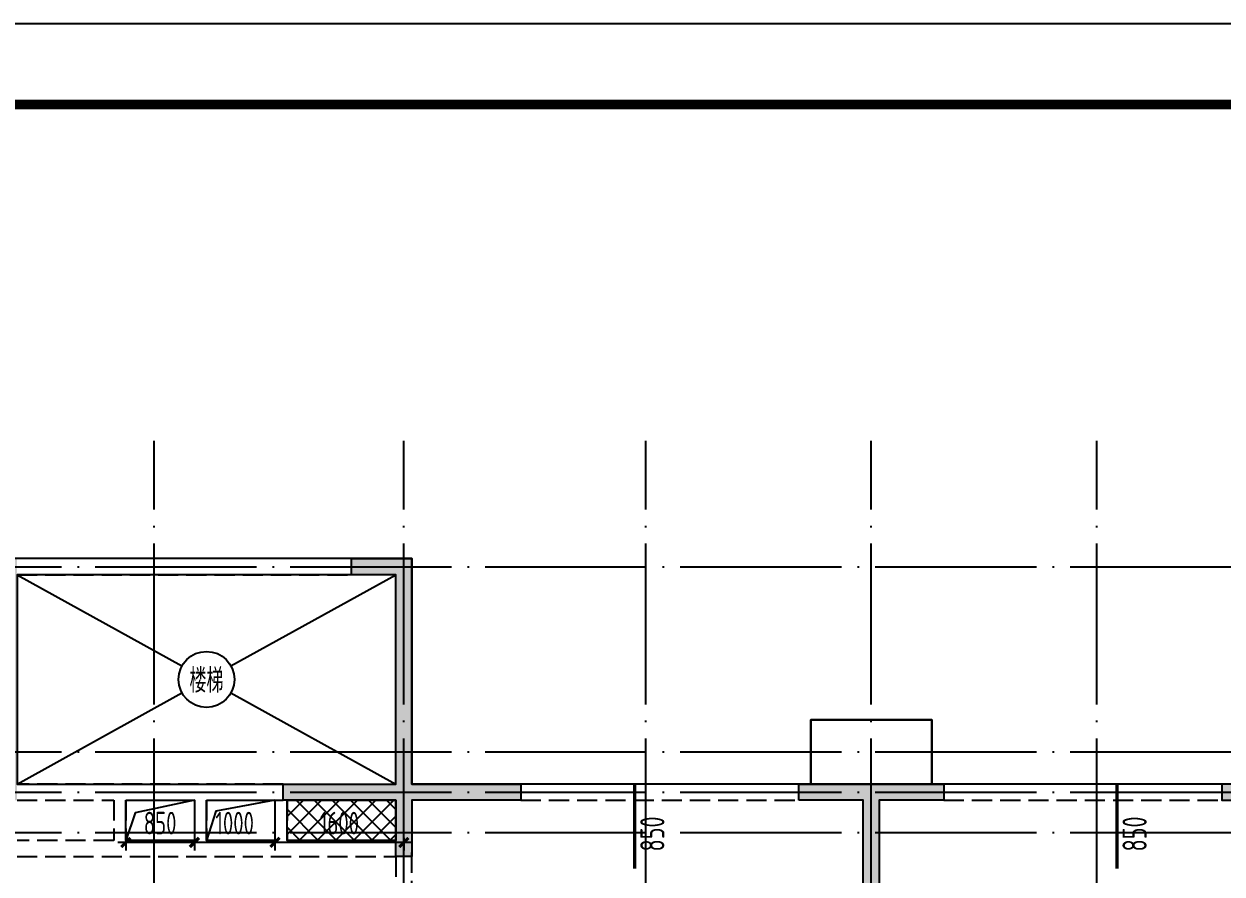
# Model space of a CAD drawing. Extents: x 154268 to 5133249, y -1832900 to 601179.
# Drawn here: x 280876 to 295744, y 590483 to 601038 of the extents above; entities that cross this region are included whole.
import ezdxf
from ezdxf.enums import TextEntityAlignment as Align

# ---------------------------------------------------------------- set-up
doc = ezdxf.new("R2010")
doc.units = 0
doc.header["$LTSCALE"] = 1000
doc.linetypes.add('DASH', pattern=[0.35, 0.25, -0.1])
doc.linetypes.add('DOTE', pattern=[2.42, 2, -0.2, 0.02, -0.2])
doc.layers.add('_TSZ_PLOT_MARK', color=1, linetype='Continuous', plot=False)
for name, color, linetype in [('A-ANNO-AXIS', 94, 'Continuous'), ('A-ANNO-DOTE', 15, 'DOTE'), ('A-ANNO-TITLE', 3, 'Continuous'), ('DIM', 3, 'Continuous'), ('FLOOR_NUM', 7, 'Continuous'), ('HATCH', 254, 'Continuous'), ('S-BASE-SING-实线', 7, 'Continuous'), ('S-BEAM-实线', 4, 'Continuous'), ('S-FLOOR-UP-标注', 3, 'Continuous'), ('S-FLOOR-UP-钢筋', 13, 'Continuous'), ('S-FLOOR-楼板', 52, 'Continuous'), ('S-HOLE-洞口', 20, 'Continuous'), ('S-STAIR-实线', 7, 'Continuous'), ('S-WALL-砼墙', 60, 'Continuous')]:
    doc.layers.add(name, color=color, linetype=linetype)
doc.styles.add('TSSD_Dimension', font='tssdeng.shx', dxfattribs={"width": 0.7, "bigfont": 'Hztxt.shx'})
doc.styles.add('TSSD_Label', font='tssdeng.shx', dxfattribs={"width": 0.7, "bigfont": 'hztxt.shx'})
doc.dimstyles.get("Standard").update_dxf_attribs({"dimtxt": 300, "dimasz": 100, "dimexe": 100, "dimexo": 250, "dimgap": 100, "dimtad": 1, "dimdec": 0, "dimzin": 0, "dimdsep": 46, "dimtxsty": 'TSSD_Dimension', "dimblk": 'ARCHTICK', "dimblk1": 'ARCHTICK', "dimblk2": 'ARCHTICK', "dimcen": 0, "dimdle": 100, "dimclrt": 7, "dimadec": 0, "dimazin": 0, "dimtfac": 1, "dimtdec": 0, "dimtix": 1, "dimtmove": 2, "dimatfit": 3, "dimfxl": 1, "dimtolj": 1, "dimtzin": 0, "dimarcsym": 0})
doc.dimstyles.new('TSSD_100_100$0', dxfattribs={"dimtxt": 280, "dimasz": 80, "dimexe": 100, "dimexo": 250, "dimgap": 100, "dimtad": 1, "dimdec": 0, "dimzin": 0, "dimdsep": 46, "dimtxsty": 'TSSD_Dimension', "dimblk": 'ARCHTICK', "dimcen": 0, "dimdle": 100, "dimclrd": 3, "dimclre": 3, "dimclrt": 7, "dimadec": 0, "dimazin": 0, "dimtfac": 1, "dimtdec": 0, "dimtix": 1, "dimtmove": 2, "dimatfit": 3, "dimldrblk": 'ARCHTICK', "dimfxl": 100, "dimtolj": 1, "dimtzin": 0, "dimarcsym": 0})

# ---------------------------------------------------------------- blocks, each defined once
blk = doc.blocks.new('T4zw1')
at = {"layer": 'A-ANNO-DOTE'}
for p, q in [((1569657, -2354199), (1569657, -2338823)), ((1572757, -2354199), (1572757, -2338823)), ((1575757, -2354199), (1575757, -2338823)), ((1578557, -2354199), (1578557, -2338823)), ((1581357, -2354199), (1581357, -2338823)), ((1554406, -2340387), (1601542, -2340387)), ((1554406, -2342687), (1596363, -2342687)), ((1554406, -2343187), (1601542, -2343187)), ((1554406, -2343687), (1601542, -2343687))]:
    blk.add_line(p, q, dxfattribs=at)
blk = doc.blocks.new('*D4892')
at = {"layer": 'Defpoints', "color": 0, "transparency": 16777216}
for p in [(19765, 9450), (20065, 9450), (19765, 8600)]:
    blk.add_point(p, dxfattribs=at)
at = {"layer": 'S-FLOOR-UP-标注', "color": 3, "transparency": 16777216, "insert": (19983, 9031), "char_height": 300, "attachment_point": 5, "rotation": 90, "style": 'TSSD_Dimension'}
blk.add_mtext('\\A1;850', dxfattribs=at)
blk = doc.blocks.new('_None')
blk = doc.blocks.new('*D4893')
at = {"layer": 'Defpoints', "color": 0, "transparency": 16777216}
for p in [(25750, 9450), (26050, 9450), (25750, 8600)]:
    blk.add_point(p, dxfattribs=at)
at = {"layer": 'S-FLOOR-UP-标注', "color": 3, "transparency": 16777216, "insert": (25968, 9031), "char_height": 300, "attachment_point": 5, "rotation": 90, "style": 'TSSD_Dimension'}
blk.add_mtext('\\A1;850', dxfattribs=at)
blk = doc.blocks.new('T4sbzpm1')
at = {"layer": 'S-BEAM-实线', "linetype": 'DASH'}
for p, q in [((16350, 12550), (12200, 12550)), ((12200, 12350), (16350, 12350)), ((15500, 9750), (12200, 9750)), ((21900, 9750), (18450, 9750)), ((27150, 9750), (23700, 9750)), ((12200, 9550), (13400, 9550)), ((13400, 9550), (13400, 9050)), ((13550, 9550), (14400, 9550)), ((13550, 9550), (13550, 9050)), ((14400, 9550), (14400, 9050)), ((14550, 9550), (15500, 9550)), ((14550, 9550), (14550, 9050)), ((15400, 9550), (15400, 9050)), ((15550, 9550), (15550, 9050)), ((18450, 9550), (21900, 9550)), ((23700, 9550), (27150, 9550)), ((13400, 9050), (12200, 9050)), ((14400, 9050), (13550, 9050)), ((15400, 9050), (14550, 9050)), ((16900, 9050), (15550, 9050)), ((17100, 7600), (17100, 8950)), ((12200, 8850), (16900, 8850)), ((16900, 8850), (16900, 7600))]:
    blk.add_line(p, q, dxfattribs=at)
at = {"layer": 'S-WALL-砼墙'}
for points in [[(16350, 12350), (16350, 12550), (17100, 12550), (17100, 9750), (18450, 9750), (18450, 9550), (17100, 9550), (17100, 8850), (16900, 8850), (16900, 9550), (15500, 9550), (15500, 9750), (16900, 9750), (16900, 12350)], [(29250, 12350), (29250, 12550), (28500, 12550), (28500, 9750), (27150, 9750), (27150, 9550), (28500, 9550), (28500, 8850), (28700, 8850), (28700, 9550), (30100, 9550), (30100, 9750), (28700, 9750), (28700, 12350)], [(21900, 9550), (21900, 9750), (23700, 9750), (23700, 9550), (22900, 9550), (22900, 6150), (22700, 6150), (22700, 9550)]]:
    blk.add_lwpolyline(points, close=True, dxfattribs=at)
blk = doc.blocks.new('_ArchTick')
at = {"color": 0, "linetype": 'ByBlock', "const_width": 0.5}
blk.add_lwpolyline([(-0.71, -0.71), (0.71, 0.71)], dxfattribs=at)
blk = doc.blocks.new('*D5998')
at = {"layer": 'Defpoints', "color": 0, "transparency": 16777216}
for p in [(15300, 9235), (16900, 9235), (15300, 8926)]:
    blk.add_point(p, dxfattribs=at)
at = {"layer": 'DIM', "color": 3, "lineweight": -2, "transparency": 16777216}
for p, q in [((17000, 8926), (15200, 8926)), ((15300, 8985), (15300, 8826)), ((16900, 8985), (16900, 8826))]:
    blk.add_line(p, q, dxfattribs=at)
at = {"layer": 'DIM', "color": 3, "lineweight": -2, "transparency": 16777216, "xscale": 80, "yscale": 80, "zscale": 80, "rotation": 180}
blk.add_blockref('_ArchTick', (15300, 8926), dxfattribs=at)
at = {"layer": 'DIM', "color": 3, "lineweight": -2, "transparency": 16777216, "xscale": 80, "yscale": 80, "zscale": 80}
blk.add_blockref('_ArchTick', (16900, 8926), dxfattribs=at)
at = {"layer": 'DIM', "color": 7, "transparency": 16777216, "insert": (16100, 9166), "char_height": 280, "attachment_point": 5, "style": 'TSSD_Dimension'}
blk.add_mtext('\\A1;1600', dxfattribs=at)
blk = doc.blocks.new('*D5999')
at = {"layer": 'Defpoints', "color": 0, "transparency": 16777216}
for p in [(14300, 9235), (15300, 9235), (14300, 8926)]:
    blk.add_point(p, dxfattribs=at)
at = {"layer": 'DIM', "color": 3, "lineweight": -2, "transparency": 16777216}
for p, q in [((15400, 8926), (14200, 8926)), ((14300, 8985), (14300, 8826)), ((15300, 8985), (15300, 8826))]:
    blk.add_line(p, q, dxfattribs=at)
at = {"layer": 'DIM', "color": 3, "lineweight": -2, "transparency": 16777216, "xscale": 80, "yscale": 80, "zscale": 80, "rotation": 180}
blk.add_blockref('_ArchTick', (14300, 8926), dxfattribs=at)
at = {"layer": 'DIM', "color": 3, "lineweight": -2, "transparency": 16777216, "xscale": 80, "yscale": 80, "zscale": 80}
blk.add_blockref('_ArchTick', (15300, 8926), dxfattribs=at)
at = {"layer": 'DIM', "color": 7, "transparency": 16777216, "insert": (14800, 9166), "char_height": 280, "attachment_point": 5, "style": 'TSSD_Dimension'}
blk.add_mtext('\\A1;1000', dxfattribs=at)
blk = doc.blocks.new('*D6000')
at = {"layer": 'Defpoints', "color": 0, "transparency": 16777216}
for p in [(13450, 9235), (14300, 9235), (13450, 8926)]:
    blk.add_point(p, dxfattribs=at)
at = {"layer": 'DIM', "color": 3, "lineweight": -2, "transparency": 16777216}
for p, q in [((14400, 8926), (13350, 8926)), ((13450, 8985), (13450, 8826)), ((14300, 8985), (14300, 8826))]:
    blk.add_line(p, q, dxfattribs=at)
at = {"layer": 'DIM', "color": 3, "lineweight": -2, "transparency": 16777216, "xscale": 80, "yscale": 80, "zscale": 80, "rotation": 180}
blk.add_blockref('_ArchTick', (13450, 8926), dxfattribs=at)
at = {"layer": 'DIM', "color": 3, "lineweight": -2, "transparency": 16777216, "xscale": 80, "yscale": 80, "zscale": 80}
blk.add_blockref('_ArchTick', (14300, 8926), dxfattribs=at)
at = {"layer": 'DIM', "color": 7, "transparency": 16777216, "insert": (13875, 9166), "char_height": 280, "attachment_point": 5, "style": 'TSSD_Dimension'}
blk.add_mtext('\\A1;850', dxfattribs=at)
blk = doc.blocks.new('2T4bx')
at = {"color": 1}
blk.add_lwpolyline([(28500, 9750), (23550, 9750), (22050, 9750), (17100, 9750), (17100, 12550), (7450, 12550)], dxfattribs=at)
at = {"color": 2}
blk.add_lwpolyline([(22050, 9750), (23550, 9750), (23550, 10550), (22050, 10550)], close=True, dxfattribs=at)
blk = doc.blocks.new('T4sbzbj')
at = {"layer": 'S-FLOOR-UP-钢筋', "color": 1, "const_width": 40}
for points in [[(19765.1, 9650), (19765.1, 8600.1)], [(25750.1, 9650), (25750.1, 8600.1)]]:
    blk.add_lwpolyline(points, dxfattribs=at)
at = {"layer": 'S-FLOOR-UP-标注'}
for base, p1, p2, picture, middle in [((20065.1, 9450), (19765.1, 8600.1), (19765.1, 9450), '*D4892', (19982.9, 9030.8)), ((26050.1, 9450), (25750.1, 8600.1), (25750.1, 9450), '*D4893', (25967.9, 9030.8))]:
    dim = blk.add_linear_dim(base=base, p1=p1, p2=p2, angle=270, dimstyle='Standard', override={"dimexe": 150, "dimexo": 120, "dimgap": 60, "dimblk1": 'None', "dimblk2": 'None', "dimsah": 1, "dimse1": 1, "dimse2": 1, "dimsd1": 1, "dimsd2": 1, "dimclrd": 256, "dimclre": 256, "dimclrt": 3}, dxfattribs=at)
    dim.commit()
    dim.dimension.update_dxf_attribs({"geometry": picture, "text_midpoint": middle, "dimtype": 128})
blk = doc.blocks.new('T4bzdk1')
at = {"layer": 'S-FLOOR-楼板'}
h = blk.add_hatch(dxfattribs=at)
h.set_pattern_fill('ANSI37', color=256, scale=50, style=0)
h.set_pattern_definition([(45, (-532680.68, 1976783.45), (-112.253202, 112.253202), []), (135, (-532680.68, 1976783.45), (-112.253202, -112.253202), [])])
h.paths.add_polyline_path([(15450, 9450), (16800, 9450), (16800, 8950), (15450, 8950)])
blk.add_lwpolyline([(15450, 9450), (16800, 9450), (16800, 8950), (15450, 8950)], close=True, dxfattribs=at)
at = {"layer": 'S-HOLE-洞口'}
for points in [[(13450, 9450), (14300, 9450), (14300, 8950), (13450, 8950)], [(14450, 9450), (15300, 9450), (15300, 8950), (14450, 8950)]]:
    blk.add_lwpolyline(points, close=True, dxfattribs=at)
for points in [[(14300, 9450), (13564.7, 9293.8), (13450, 8950)], [(15300, 9450), (14565.6, 9315.3), (14450, 8950)]]:
    blk.add_lwpolyline(points, dxfattribs=at)
at = {"layer": 'S-STAIR-实线'}
for p, q in [((12100, 12250), (14146.3, 11118)), ((14753.7, 11118), (16800, 12250)), ((12100, 9650), (14146.3, 10782)), ((14753.7, 10782), (16800, 9650))]:
    blk.add_line(p, q, dxfattribs=at)
blk.add_lwpolyline([(16800, 12250), (12100, 12250), (12100, 9650), (16800, 9650)], close=True, dxfattribs=at)
at = {"layer": 'S-STAIR-实线', "linetype": 'Continuous'}
blk.add_circle((14450, 10950), 347.1, dxfattribs=at)
at = {"layer": 'S-STAIR-实线', "linetype": 'Continuous', "style": 'TSSD_Label', "width": 0.7}
blk.add_text('楼梯', height=300, dxfattribs=at).set_placement((14450, 10950), align=Align.MIDDLE)
at = {"layer": 'DIM'}
for base, p1, p2, picture, middle in [((13450, 8926.1), (14300, 9234.9), (13450, 9234.9), '*D6000', (13875, 9166.1)), ((14300, 8926.1), (15300, 9234.9), (14300, 9234.9), '*D5999', (14800, 9166.1)), ((15300, 8926.1), (16900, 9234.9), (15300, 9234.9), '*D5998', (16100, 9166.1))]:
    dim = blk.add_linear_dim(base=base, p1=p1, p2=p2, dimstyle='TSSD_100_100$0', dxfattribs=at)
    dim.commit()
    dim.dimension.update_dxf_attribs({"geometry": picture, "text_midpoint": middle})

msp = doc.modelspace()

# ---------------------------------------------------------------- hatches: boundary and pattern name
at = {"layer": 'HATCH'}
h = msp.add_hatch(dxfattribs=at)
h.set_pattern_fill('ARMORED', color=256, scale=30, style=0)
h.set_pattern_definition([(50, (-2974177.58, 2523296.48), (215.178055, -18.8256405), [22.5, -247.5]), (355, (-2974177.58, 2523296.48), (-41.6254, 225.65764), [18, -198]), (100.4514, (-2974159.64, 2523294.9), (173.552815, 206.831863), [19.122057, -210.342634]), (46.1842, (-2974177.58, 2523356.48), (320.172315, -49.655704), [33.75, -371.25]), (96.6356, (-2974150.9, 2523352.34), (280.398812, 292.23536), [28.683086, -315.5139]), (351.1842, (-2974177.58, 2523356.48), (280.398584, 292.23558), [27, -297]), (21, (-2974147.58, 2523341.48), (179.072116, -120.785667), [22.5, -247.5]), (326, (-2974147.58, 2523341.48), (72.9946, 217.545014), [18, -198]), (71.4514, (-2974132.65, 2523331.41), (252.066789, 96.759149), [19.122057, -210.342634]), (37.5, (-2974177.576, 2523296.48), (3.6479566, 99.8681561), [0, -195.6, 0, -201, 0, -198.75]), (7.5, (-2974177.58, 2523296.48), (78.9208612, 118.3235136), [0, -114.6, 0, -191.1, 0, -75.75]), (327.5, (-2974244.476, 2523296.48), (160.1467309, -6.7664615), [0, -75, 0, -234, 0, -310.5]), (317.5, (-2974274.48, 2523296.48), (174.955851, 30.0314947), [0, -97.5, 0, -155.4, 0, -220.5]), (45, (-2974177.58, 2523296.48), (-106.066017, 106.066017), [])])
h.paths.add_polyline_path([(294590.8, 581849.3), (294590.8, 582049.3), (294290.8, 582049.3), (294290.8, 582449.3), (293790.8, 582449.3), (293790.8, 582249.3), (294090.8, 582249.3), (294090.8, 581849.3)])
h.paths.add_polyline_path([(297290.8, 584349.3), (297090.8, 584349.3), (297090.8, 582049.3), (296590.8, 582049.3), (296590.8, 581849.3), (297890.8, 581849.3), (297890.8, 582049.3), (297290.8, 582049.3)])
h.paths.add_polyline_path([(297690.8, 589249.3), (297690.8, 589449.3), (297090.8, 589449.3), (297090.8, 587449.3), (297290.8, 587449.3), (297290.8, 589249.3)])
h.paths.add_polyline_path([(297840.8, 594199.3), (297840.8, 594399.3), (297090.8, 594399.3), (297090.8, 591599.3), (295740.8, 591599.3), (295740.8, 591399.3), (297090.8, 591399.3), (297090.8, 590699.3), (297290.8, 590699.3), (297290.8, 591399.3), (298690.8, 591399.3), (298690.8, 591599.3), (297290.8, 591599.3), (297290.8, 594199.3)])
h.paths.add_polyline_path([(302790.8, 594399.3), (301990.8, 594399.3), (301990.8, 591399.3), (302190.8, 591399.3), (302190.8, 591899.3), (302690.8, 591899.3), (302690.8, 592099.3), (302190.8, 592099.3), (302190.8, 594199.3), (302790.8, 594199.3)])
h.paths.add_polyline_path([(306740.8, 594399.3), (305940.8, 594399.3), (305940.8, 594199.3), (306540.8, 594199.3), (306540.8, 592099.3), (306140.8, 592099.3), (306140.8, 591899.3), (306740.8, 591899.3)])
h.paths.add_polyline_path([(305390.8, 589249.3), (305390.8, 589449.3), (301990.8, 589449.3), (301990.8, 589249.3), (303790.8, 589249.3), (303790.8, 588899.3), (303990.8, 588899.3), (303990.8, 589249.3)])
h.paths.add_polyline_path([(299890.8, 581849.3), (299890.8, 582049.3), (300190.8, 582049.3), (300190.8, 582449.3), (300690.8, 582449.3), (300690.8, 582249.3), (300390.8, 582249.3), (300390.8, 581849.3)])
h.paths.add_polyline_path([(302490.8, 582249.3), (302490.8, 582449.3), (302890.8, 582449.3), (302890.8, 584349.3), (303090.8, 584349.3), (303090.8, 582249.3)])
h.paths.add_polyline_path([(305290.8, 582249.3), (305290.8, 582449.3), (304890.8, 582449.3), (304890.8, 584349.3), (304690.8, 584349.3), (304690.8, 582249.3)])
h.paths.add_polyline_path([(302390.8, 587449.3), (302390.8, 587649.3), (303190.8, 587649.3), (303190.8, 587449.3), (303090.8, 587449.3), (303090.8, 586649.3), (302890.8, 586649.3), (302890.8, 587449.3)])
h.paths.add_polyline_path([(305390.8, 587449.3), (305390.8, 587649.3), (304590.8, 587649.3), (304590.8, 587449.3), (304690.8, 587449.3), (304690.8, 586649.3), (304890.8, 586649.3), (304890.8, 587449.3)])
h.paths.add_polyline_path([(307890.8, 581849.3), (307890.8, 582099.3), (307590.8, 582099.3), (307590.8, 582449.3), (307090.8, 582449.3), (307090.8, 582249.3), (307390.8, 582249.3), (307390.8, 581849.3)])
h.paths.add_polyline_path([(310690.8, 584199.3), (310490.8, 584199.3), (310490.8, 582099.3), (309890.8, 582099.3), (309890.8, 581849.3), (311090.8, 581849.3), (311090.8, 582099.3), (310690.8, 582099.3)])
h.paths.add_polyline_path([(310690.8, 589449.3), (308840.8, 589449.3), (308840.8, 589249.3), (310490.8, 589249.3), (310490.8, 587449.3), (310690.8, 587449.3)])
h.paths.add_polyline_path([(308690.8, 594149.3), (308690.8, 594399.3), (307990.8, 594399.3), (307990.8, 590899.3), (309040.8, 590899.3), (309040.8, 591099.3), (308190.8, 591099.3), (308190.8, 594149.3)])
h.paths.add_polyline_path([(311690.8, 594149.3), (311690.8, 594399.3), (310490.8, 594399.3), (310490.8, 594149.3), (310990.8, 594149.3), (310990.8, 592499.3), (311190.8, 592499.3), (311190.8, 594149.3)])
h.paths.add_polyline_path([(314190.8, 594399.3), (313190.8, 594399.3), (313190.8, 594149.3), (313940.8, 594149.3), (313940.8, 590799.3), (314190.8, 590799.3)])
h.paths.add_polyline_path([(314190.8, 588299.3), (313940.8, 588299.3), (313940.8, 587999.3), (312390.8, 587999.3), (312390.8, 587799.3), (314190.8, 587799.3)])
h.paths.add_polyline_path([(314190.8, 585899.3), (313940.8, 585899.3), (313940.8, 582099.3), (313490.8, 582099.3), (313490.8, 581849.3), (314190.8, 581849.3)])
h.paths.add_polyline_path([(291290.8, 584949.3), (291490.8, 584949.3), (291490.8, 582449.3), (291990.8, 582449.3), (291990.8, 582249.3), (290790.8, 582249.3), (290790.8, 582449.3), (291290.8, 582449.3)])
h.paths.add_polyline_path([(290490.8, 591399.3), (290490.8, 591599.3), (292290.8, 591599.3), (292290.8, 591399.3), (291490.8, 591399.3), (291490.8, 587999.3), (291290.8, 587999.3), (291290.8, 591399.3)])
h.paths.add_polyline_path([(288190.8, 581849.3), (288190.8, 582049.3), (288490.8, 582049.3), (288490.8, 582449.3), (288990.8, 582449.3), (288990.8, 582249.3), (288690.8, 582249.3), (288690.8, 581849.3)])
h.paths.add_polyline_path([(285490.8, 584349.3), (285690.8, 584349.3), (285690.8, 582049.3), (286190.8, 582049.3), (286190.8, 581849.3), (284890.8, 581849.3), (284890.8, 582049.3), (285490.8, 582049.3)])
h.paths.add_polyline_path([(285090.8, 589249.3), (285090.8, 589449.3), (285690.8, 589449.3), (285690.8, 587449.3), (285490.8, 587449.3), (285490.8, 589249.3)])
h.paths.add_polyline_path([(284940.8, 594199.3), (284940.8, 594399.3), (285690.8, 594399.3), (285690.8, 591599.3), (287040.8, 591599.3), (287040.8, 591399.3), (285690.8, 591399.3), (285690.8, 590699.3), (285490.8, 590699.3), (285490.8, 591399.3), (284090.8, 591399.3), (284090.8, 591599.3), (285490.8, 591599.3), (285490.8, 594199.3)])
h.paths.add_polyline_path([(279990.8, 594399.3), (280790.8, 594399.3), (280790.8, 591399.3), (280590.8, 591399.3), (280590.8, 591899.3), (280090.8, 591899.3), (280090.8, 592099.3), (280590.8, 592099.3), (280590.8, 594199.3), (279990.8, 594199.3)])
h.paths.add_polyline_path([(276040.8, 594399.3), (276840.8, 594399.3), (276840.8, 594199.3), (276240.8, 594199.3), (276240.8, 592099.3), (276640.8, 592099.3), (276640.8, 591899.3), (276040.8, 591899.3)])
h.paths.add_polyline_path([(277390.8, 589249.3), (277390.8, 589449.3), (280790.8, 589449.3), (280790.8, 589249.3), (278990.8, 589249.3), (278990.8, 588899.3), (278790.8, 588899.3), (278790.8, 589249.3)])
h.paths.add_polyline_path([(282890.8, 581849.3), (282890.8, 582049.3), (282590.8, 582049.3), (282590.8, 582449.3), (282090.8, 582449.3), (282090.8, 582249.3), (282390.8, 582249.3), (282390.8, 581849.3)])
h.paths.add_polyline_path([(280290.8, 582249.3), (280290.8, 582449.3), (279890.8, 582449.3), (279890.8, 584349.3), (279690.8, 584349.3), (279690.8, 582249.3)])
h.paths.add_polyline_path([(277490.8, 582249.3), (277490.8, 582449.3), (277890.8, 582449.3), (277890.8, 584349.3), (278090.8, 584349.3), (278090.8, 582249.3)])
h.paths.add_polyline_path([(280390.8, 587449.3), (280390.8, 587649.3), (279590.8, 587649.3), (279590.8, 587449.3), (279690.8, 587449.3), (279690.8, 586649.3), (279890.8, 586649.3), (279890.8, 587449.3)])
h.paths.add_polyline_path([(277390.8, 587449.3), (277390.8, 587649.3), (278190.8, 587649.3), (278190.8, 587449.3), (278090.8, 587449.3), (278090.8, 586649.3), (277890.8, 586649.3), (277890.8, 587449.3)])
h.paths.add_polyline_path([(274890.8, 581849.3), (274890.8, 582099.3), (275190.8, 582099.3), (275190.8, 582449.3), (275690.8, 582449.3), (275690.8, 582249.3), (275390.8, 582249.3), (275390.8, 581849.3)])
h.paths.add_polyline_path([(272090.8, 584199.3), (272290.8, 584199.3), (272290.8, 582099.3), (272890.8, 582099.3), (272890.8, 581849.3), (271690.8, 581849.3), (271690.8, 582099.3), (272090.8, 582099.3)])
h.paths.add_polyline_path([(272090.8, 589449.3), (273940.8, 589449.3), (273940.8, 589249.3), (272290.8, 589249.3), (272290.8, 587449.3), (272090.8, 587449.3)])
h.paths.add_polyline_path([(274090.8, 594149.3), (274090.8, 594399.3), (274790.8, 594399.3), (274790.8, 590899.3), (273740.8, 590899.3), (273740.8, 591099.3), (274590.8, 591099.3), (274590.8, 594149.3)])
h.paths.add_polyline_path([(271090.8, 594149.3), (271090.8, 594399.3), (272290.8, 594399.3), (272290.8, 594149.3), (271790.8, 594149.3), (271790.8, 592499.3), (271590.8, 592499.3), (271590.8, 594149.3)])
h.paths.add_polyline_path([(268590.8, 594399.3), (269590.8, 594399.3), (269590.8, 594149.3), (268840.8, 594149.3), (268840.8, 590799.3), (268590.8, 590799.3)])
h.paths.add_polyline_path([(268590.8, 588299.3), (268840.8, 588299.3), (268840.8, 587999.3), (270390.8, 587999.3), (270390.8, 587799.3), (268590.8, 587799.3)])
h.paths.add_polyline_path([(268590.8, 585899.3), (268840.8, 585899.3), (268840.8, 582099.3), (269290.8, 582099.3), (269290.8, 581849.3), (268590.8, 581849.3)])

# ---------------------------------------------------------------- linework, layer by layer
at = {"layer": '_TSZ_PLOT_MARK'}
msp.add_lwpolyline([(261103.6, 541638.3), (345203.6, 541638.3), (345203.6, 601038.3), (261103.6, 601038.3)], close=True, dxfattribs=at)
at = {"layer": 'A-ANNO-TITLE'}
msp.add_lwpolyline([(261103.6, 541638.3), (345203.6, 541638.3), (345203.6, 601038.3), (261103.6, 601038.3)], close=True, dxfattribs=at)
at = {"layer": 'A-ANNO-TITLE', "const_width": 120}
msp.add_lwpolyline([(263603.6, 542638.3), (344203.6, 542638.3), (344203.6, 600038.3), (263603.6, 600038.3)], close=True, dxfattribs=at)
at = {"layer": 'S-FLOOR-楼板', "color": 6}
msp.add_lwpolyline([(290640.8, 591599.3), (290640.8, 592399.3), (292140.8, 592399.3), (292140.8, 591599.3)], dxfattribs=at)

# ---------------------------------------------------------------- block references
at = {"layer": 'A-ANNO-AXIS'}
msp.add_blockref('T4zw1', (-1287165.7, 2934686.2), dxfattribs=at)
at = {"layer": 'DIM'}
msp.add_blockref('T4bzdk1', (268690.8, 581949.3), dxfattribs=at)
at = {"layer": 'FLOOR_NUM'}
msp.add_blockref('T4sbzbj', (268690.8, 581949.3), dxfattribs=at)
at = {"layer": 'S-BASE-SING-实线', "color": 3}
msp.add_blockref('2T4bx', (268590.8, 581849.3), dxfattribs=at)
at = {"layer": 'S-WALL-砼墙'}
msp.add_blockref('T4sbzpm1', (268590.8, 581849.3), dxfattribs=at)

doc.saveas('drawing.dxf')
